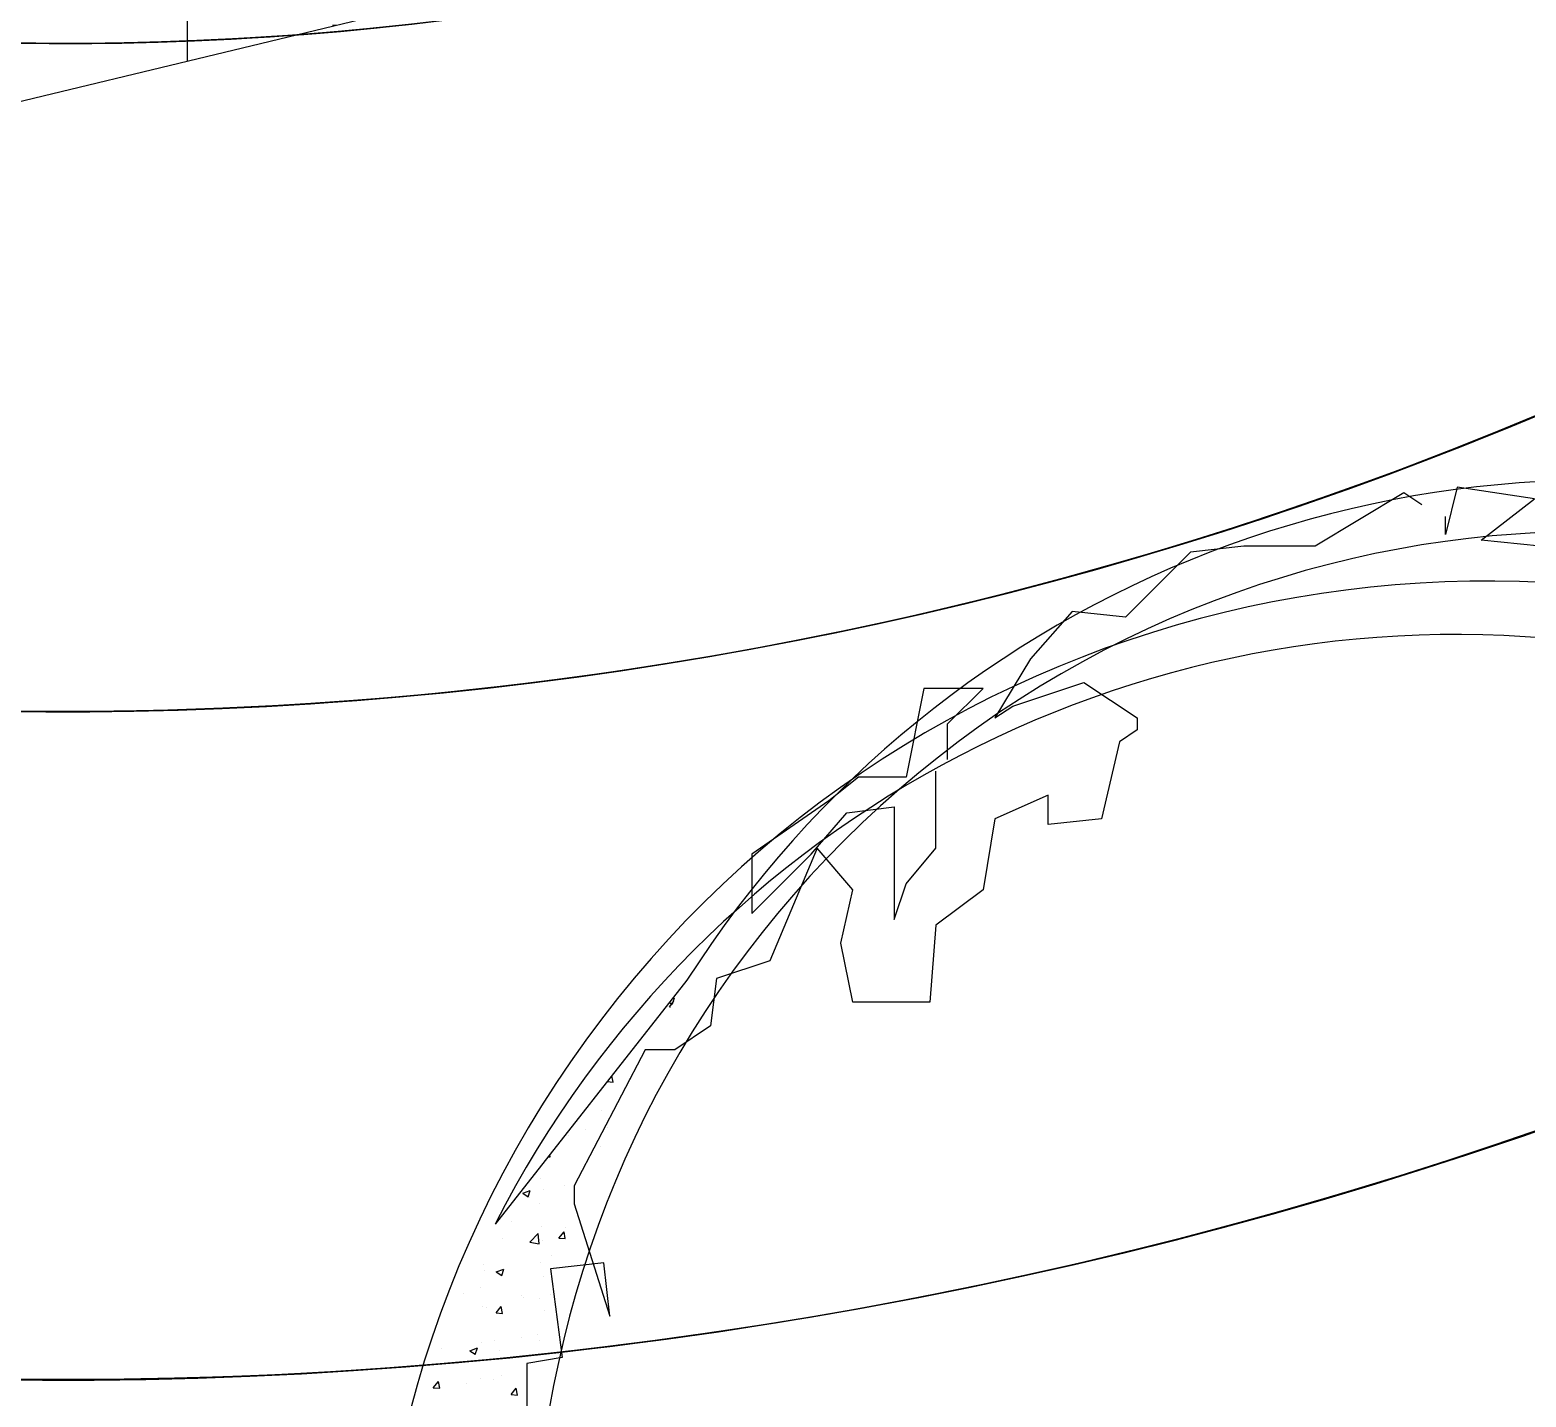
# Model space of a CAD drawing. Extents: x 652 to 897, y 187 to 370.
# Drawn here: x 835.755 to 836.41, y 229.693 to 230.292 of the extents above; entities that cross this region are included whole.
import ezdxf

# ---------------------------------------------------------------- set-up
doc = ezdxf.new("R2010")
doc.units = 0
doc.layers.get('0').update_dxf_attribs({"linetype": 'CONTINUOUS'})
doc.layers.add('40', color=3, linetype='CONTINUOUS')
doc.layers.add('ROAD', color=1, linetype='CONTINUOUS')

# ---------------------------------------------------------------- blocks, each defined once
blk = doc.blocks.new('PLANT90')
for radius, start, end in [(5000, 98.1984, 120.329), (5000, 53.1984, 75.329), (4350, 98.1984, 120.329), (4350, 53.1984, 75.329), (3700, 98.1984, 120.329), (3700, 53.1984, 75.329), (3050, 98.1984, 120.329), (5000, 143.1984, 165.329), (3050, 53.1984, 75.329), (4350, 143.1984, 165.329), (5000, 8.1984, 30.329), (3700, 143.1984, 165.329), (4350, 8.1984, 30.329), (3700, 8.1984, 30.329), (3050, 143.1984, 165.329), (3050, 8.1984, 30.329), (3050, 188.1984, 210.329), (3700, 188.1984, 210.329), (4350, 188.1984, 210.329), (5000, 188.1984, 210.329), (3050, 323.1984, 345.329), (3700, 323.1984, 345.329), (4350, 323.1984, 345.329), (5000, 323.1984, 345.329), (3050, 233.1984, 255.329), (3050, 278.1984, 300.329), (3700, 233.1984, 255.329), (3700, 278.1984, 300.329), (4350, 233.1984, 255.329), (4350, 278.1984, 300.329), (5000, 233.1984, 255.329), (5000, 278.1984, 300.329)]:
    blk.add_arc((121.2, -11.9), radius, start, end)
blk = doc.blocks.new('WH34')
at = {"layer": '40', "color": 3}
for p, q in [((-206.16, 151.77), (-250.31, 95.63)), ((-210.2, 145.7), (-209.15, 146.96)), ((-210.2, 146.64), (-209.59, 146.23)), ((-210.2, 145.7), (-209.92, 145.67)), ((-209.52, 146.34), (-209.05, 147.72)), ((-209.47, 147.56), (-209.05, 147.72)), ((-224.5, 128.45), (-223.17, 128.33)), ((-223.17, 128.33), (-223.44, 129.8)), ((-219.48, 129.05), (-219.48, 129.05)), ((-225.86, 121.9), (-225.86, 121.9)), ((-229.54, 117.39), (-229.54, 117.39)), ((-224.51, 117.8), (-224.51, 117.8)), ((-233.36, 116.01), (-233.36, 116.01)), ((-238.12, 111.14), (-237.63, 111.1)), ((-237.64, 111.09), (-237.73, 111.62)), ((-226.16, 113.58), (-226.16, 113.58)), ((-243.98, 102.73), (-242.23, 103.4)), ((-242.73, 101.89), (-242.23, 103.4)), ((-239.94, 106.15), (-239.94, 106.15)), ((-239.3, 103.5), (-239.3, 103.5)), ((-234.41, 104.62), (-234.41, 104.62)), ((-243.98, 102.73), (-242.73, 101.89)), ((-242.48, 101.82), (-242.48, 101.82)), ((-240.12, 100.38), (-240.12, 100.38)), ((-246.51, 96.29), (-246.51, 96.29)), ((-242.37, 91.43), (-240.43, 93.46)), ((-240.15, 91.08), (-240.43, 93.46)), ((-239.6, 95.17), (-239.6, 95.17)), ((-235.66, 92.42), (-234.46, 93.86)), ((-234.17, 92.29), (-234.46, 93.86)), ((-234.13, 94.89), (-234.13, 94.89)), ((-248.71, 92.39), (-248.71, 92.39)), ((-242.37, 91.43), (-240.15, 91.08)), ((-239.38, 91.91), (-239.38, 91.91)), ((-235.66, 92.42), (-234.17, 92.29)), ((-253.09, 86.43), (-253.09, 86.43)), ((-239.91, 86.85), (-239.91, 86.85)), ((-237.3, 88.51), (-237.3, 88.51)), ((-252.89, 84.98), (-252.89, 84.98)), ((-250.06, 84.6), (-248.31, 85.28)), ((-250.06, 84.6), (-248.81, 83.76)), ((-248.82, 83.76), (-248.31, 85.27)), ((-239.16, 83.64), (-239.16, 83.64)), ((-257.59, 79.7), (-257.59, 79.7)), ((-253.74, 81.14), (-253.74, 81.14)), ((-237.62, 79.47), (-237.62, 79.47)), ((-253.2, 76.65), (-253.2, 76.65)), ((-252.32, 76.34), (-252.32, 76.34)), ((-250.12, 75.19), (-248.92, 76.62)), ((-248.63, 75.05), (-248.92, 76.62)), ((-244.25, 79.13), (-244.25, 79.13)), ((-243.88, 78.64), (-243.88, 78.64)), ((-240.21, 78.53), (-240.21, 78.53)), ((-250.12, 75.19), (-248.63, 75.06)), ((-238.98, 75.78), (-238.98, 75.78)), ((-244.2, 69.61), (-244.2, 69.61)), ((-240.52, 70.21), (-240.52, 70.21)), ((-262.57, 66.99), (-262.57, 66.99)), ((-256.14, 66.47), (-254.39, 67.15)), ((-256.14, 66.47), (-254.9, 65.64)), ((-254.9, 65.63), (-254.39, 67.14)), ((-254.77, 66.22), (-254.77, 66.22)), ((-253.5, 68.33), (-253.5, 68.33)), ((-250.46, 68.78), (-250.46, 68.78)), ((-249.22, 66.43), (-249.22, 66.43)), ((-240.2, 68.72), (-240.2, 68.72)), ((-264.59, 57.95), (-263.38, 59.39)), ((-263.09, 57.82), (-263.38, 59.38)), ((-257.03, 58.92), (-257.03, 58.92)), ((-253.8, 60.01), (-253.8, 60.01)), ((-250.77, 59.75), (-250.77, 59.75)), ((-248.78, 60.73), (-248.78, 60.73)), ((-264.59, 57.95), (-263.09, 57.82)), ((-263.36, 58.23), (-263.36, 58.23)), ((-246.65, 56.38), (-245.45, 57.82)), ((-246.65, 56.38), (-245.16, 56.25)), ((-245.16, 56.25), (-245.45, 57.82))]:
    blk.add_line(p, q, dxfattribs=at)
for points in [[(-36.95, 261.29), (-41.04, 264.02), (-61.52, 251.74), (-68.34, 251.74), (-77.9, 251.74), (-90.18, 250.38), (-105.2, 235.38), (-117.48, 236.74), (-127.04, 225.83), (-135.23, 212.19), (-131.13, 214.91), (-114.75, 220.37), (-102.47, 212.19), (-102.47, 209.46), (-106.56, 206.73), (-110.66, 189), (-122.94, 187.63), (-122.94, 194.45), (-135.23, 189), (-137.96, 172.63), (-148.88, 164.44), (-150.24, 146.71), (-167.99, 146.71), (-170.72, 160.35), (-167.99, 172.63), (-176.18, 182.18), (-187.1, 156.26), (-199.38, 152.17), (-200.75, 141.26), (-208.94, 135.8), (-215.76, 135.8), (-232.14, 104.43), (-232.14, 100.33), (-223.95, 74.42), (-225.32, 86.69), (-237.6, 85.33), (-234.87, 64.87), (-243.06, 63.51), (-243.06, 45.77)], [(-9.64, 251.74), (-23.29, 253.11), (-11.01, 262.66), (-28.76, 265.38), (-31.49, 254.47), (-31.49, 258.56)], [(-146.15, 202.64), (-146.15, 210.82), (-137.96, 219.01), (-151.61, 219.01), (-155.7, 198.55), (-166.62, 198.55), (-173.45, 193.09), (-191.19, 180.81), (-191.19, 167.17), (-177.54, 180.81), (-169.35, 190.36), (-158.43, 191.73), (-158.43, 176.72), (-158.43, 165.81), (-155.7, 173.99), (-148.88, 182.18), (-148.88, 194.45), (-148.88, 199.91)]]:
    blk.add_lwpolyline(points, dxfattribs=at)
for centre, radius, start, end in [((3.62, 18.35), 248.62, 147.5437, 215.7516), ((-28.96, -16.89), 248.31, 153.0525, 227.8925), ((-22.12, -12.48), 256.18, 227.4192, 337.2791), ((2.14, 11.64), 243.54, 214.674, 323.2562)]:
    blk.add_arc(centre, radius, start, end, dxfattribs=at)

msp = doc.modelspace()

# ---------------------------------------------------------------- hatches: boundary and pattern name
h = msp.add_hatch()
h.set_pattern_fill('EARTH', color=3, scale=0.08, style=0)
h.set_pattern_definition([(0, (621.5108, 27.919), (0.508, 0.508), [0.508, -0.508]), (0, (621.5108, 28.1095), (0.508, 0.508), [0.508, -0.508]), (0, (621.5108, 28.3), (0.508, 0.508), [0.508, -0.508]), (90, (621.5743, 28.3635), (-0.508, 0.508), [0.508, -0.508]), (90, (621.7648, 28.3635), (-0.508, 0.508), [0.508, -0.508]), (90, (621.9553, 28.3635), (-0.508, 0.508), [0.508, -0.508])])
edge = h.paths.add_edge_path()
edge.add_line((836.48172, 234.55135), (836.79496, 234.62684))
edge.add_spline(control_points=[(836.79496, 234.62684), (836.76202, 234.68681), (836.68795, 234.81663), (836.52906, 234.92848), (836.44613, 234.90947), (836.41295, 234.89468)], knot_values=[40.856232, 40.856232, 40.856232, 40.856232, 41.009437, 41.154868, 41.257831, 41.257831, 41.257831, 41.257831], degree=3, periodic=0)
edge.add_arc((836.36271, 234.8822), 0.05177, -133.98029, 13.94199, ccw=False)
edge.add_spline(control_points=[(836.32676, 234.84495), (836.30747, 234.83264), (836.24151, 234.79103), (836.17014, 234.77127), (836.12199, 234.7569), (836.12062, 234.75649)], knot_values=[41.348854, 41.348854, 41.348854, 41.348854, 41.410523, 41.559495, 41.563888, 41.563888, 41.563888, 41.563888], degree=3, periodic=0)
edge.add_arc((836.08365, 234.79274), 0.05177, 256.70458, 315.56118, ccw=False)
edge.add_spline(control_points=[(836.07175, 234.74236), (836.06805, 234.74137), (836.06434, 234.74042), (836.06061, 234.73949)], knot_values=[41.616129, 41.616129, 41.616129, 41.616129, 41.627907, 41.627907, 41.627907, 41.627907], degree=3, periodic=0)
edge.add_spline(control_points=[(836.06061, 234.73949), (836.03509, 234.73316), (835.97173, 234.72165), (835.89095, 234.72938), (835.86713, 234.75111)], knot_values=[41.627907, 41.627907, 41.627907, 41.627907, 41.708468, 41.820399, 41.820399, 41.820399, 41.820399], degree=3, periodic=0)
edge.add_line((835.86713, 234.75111), (835.89725, 234.64144))
edge.add_line((835.89725, 234.64144), (835.89414, 234.58682))
edge.add_line((835.89414, 234.58682), (835.98068, 234.62121))
edge.add_arc((835.93105, 234.60647), 0.05177, 16.54376, 26.78117)
edge.add_arc((835.98631, 234.68077), 0.05177, 206.81187, 259.9413, ccw=False)
edge.add_line((835.9401, 234.65742), (836.03594, 234.69552))
edge.add_arc((835.98631, 234.68077), 0.05177, -100.0587, 16.54376, ccw=False)
edge.add_arc((835.93105, 234.60647), 0.05177, -40.94522, 26.78117, ccw=False)
edge.add_line((835.97015, 234.57255), (836.00364, 234.58586))
edge.add_arc((835.95401, 234.57112), 0.05177, -153.18813, 16.54376, ccw=False)
edge.add_line((835.90781, 234.54776), (835.92591, 234.55496))
edge.add_arc((835.93105, 234.60647), 0.05177, 223.09051, 264.30085, ccw=False)
edge.add_line((835.89324, 234.57111), (835.89011, 234.51613))
edge.add_line((835.89011, 234.51613), (835.91173, 234.52473))
edge.add_arc((835.8621, 234.50998), 0.05177, -61.03147, 16.54376, ccw=False)
edge.add_line((835.88718, 234.46469), (835.88684, 234.4588))
edge.add_line((835.88684, 234.4588), (835.89328, 234.43208))
edge.add_line((835.89328, 234.43208), (835.90758, 234.43777))
edge.add_arc((835.85795, 234.42302), 0.05177, -20.53851, 16.54376, ccw=False)
edge.add_line((835.90643, 234.40486), (835.93725, 234.41712))
edge.add_arc((835.88763, 234.40237), 0.05177, -62.52426, 16.54376, ccw=False)
edge.add_line((835.91151, 234.35644), (835.91561, 234.33943))
edge.add_line((835.91561, 234.33943), (835.96821, 234.36034))
edge.add_arc((835.91858, 234.3456), 0.05177, -59.99228, 16.54376, ccw=False)
edge.add_arc((835.9147, 234.29192), 0.03106, 3.50899, 16.54443, ccw=False)
edge.add_line((835.9457, 234.29382), (836.02731, 234.32626))
edge.add_arc((835.97768, 234.31152), 0.05177, -39.57226, 16.54376, ccw=False)
edge.add_line((836.01759, 234.27854), (836.05232, 234.29234))
edge.add_arc((836.08067, 234.30504), 0.03106, 204.11456, 206.81187)
edge.add_line((836.05295, 234.29102), (836.11045, 234.31388))
edge.add_arc((836.08067, 234.30504), 0.03106, -99.75907, 16.54376, ccw=False)
edge.add_arc((836.04531, 234.28208), 0.03106, 244.27747, 345.73044, ccw=False)
edge.add_arc((836.0164, 234.28106), 0.03106, 218.35874, 299.78145, ccw=False)
edge.add_arc((835.97768, 234.31152), 0.05177, 227.47553, 286.09734, ccw=False)
edge.add_line((835.94269, 234.27336), (835.93827, 234.27161))
edge.add_arc((835.9085, 234.26276), 0.03106, -22.39266, 16.54376, ccw=False)
edge.add_arc((835.88603, 234.24316), 0.05177, 5.93074, 8.62922, ccw=False)
edge.add_line((835.93753, 234.24851), (835.9673, 234.12499))
edge.add_line((835.9673, 234.12499), (835.99783, 234.13712))
edge.add_arc((835.9482, 234.12238), 0.05177, 5.57441, 16.54376, ccw=False)
edge.add_line((835.99973, 234.12741), (836.02674, 234.13815))
edge.add_arc((835.97711, 234.12341), 0.05177, -86.656, 16.54376, ccw=False)
edge.add_line((835.98013, 234.07172), (835.99872, 233.9946))
edge.add_line((835.99872, 233.9946), (836.03256, 234.00805))
edge.add_arc((836.06666, 234.047), 0.05177, 206.81187, 228.79825, ccw=False)
edge.add_line((836.02045, 234.02365), (836.11629, 234.06174))
edge.add_arc((836.06666, 234.047), 0.05177, -103.35206, 16.54376, ccw=False)
edge.add_arc((836.00315, 234.00135), 0.05177, 277.02425, 354.77511, ccw=False)
edge.add_line((836.00948, 233.94996), (836.02048, 233.90433))
edge.add_line((836.02048, 233.90433), (836.10618, 233.9384))
edge.add_arc((836.05656, 233.92366), 0.05177, -126.35558, 16.54376, ccw=False)
edge.add_line((836.02587, 233.88197), (836.22354, 233.06179))
edge.add_line((836.22354, 233.06179), (836.80684, 233.20237))
edge.add_line((836.80684, 233.20237), (836.48172, 234.55135))
h.paths.add_polyline_path([(837.76963, 235.11433, -0.110627), (837.75715, 235.12628), (837.76143, 235.1286, -0.05611), (837.75574, 235.13537), (837.76354, 235.13961), (837.74329, 235.22364, -0.23243), (837.70842, 235.224, -0.465286), (837.64821, 235.22976, -0.17384), (837.6268, 235.24569), (837.64014, 235.25293, -0.334406), (837.59528, 235.26873), (837.66449, 235.30629, -0.334406), (837.65329, 235.26006), (837.69602, 235.28325, -0.167607), (837.69796, 235.25755), (837.71704, 235.2679, -0.103389), (837.72028, 235.25205), (837.73457, 235.25981), (837.71727, 235.33158, -0.018764), (837.71554, 235.33399), (837.71656, 235.33454), (837.70049, 235.4012, -0.591051), (837.63147, 235.39541), (837.69374, 235.42921), (837.68658, 235.45892), (836.06061, 235.06703, -0.82009), (835.9619, 235.04324), (835.87054, 235.02123, -0.26866), (835.82326, 234.99986, -0.121109), (835.80249, 234.98644), (835.80723, 234.9692), (835.86607, 234.88601), (835.86279, 234.88471, -0.304721), (835.84557, 234.82959), (835.89725, 234.64144), (835.89414, 234.58682), (835.98068, 234.62121, 0.044699), (835.97727, 234.6298, -0.236065), (835.9401, 234.65742), (836.03594, 234.69552, -0.557751), (835.97727, 234.6298, -0.304426), (835.97015, 234.57255), (836.00364, 234.58586, -0.914181), (835.90781, 234.54776), (835.92591, 234.55496, -0.181777), (835.89324, 234.57111), (835.89011, 234.51613), (835.91173, 234.52473, -0.352034), (835.88718, 234.46469), (835.88684, 234.4588), (835.89328, 234.43208), (835.90758, 234.43777, -0.163229), (835.90643, 234.40486), (835.93725, 234.41712, -0.359372), (835.91151, 234.35644), (835.91561, 234.33943), (835.96821, 234.36034, -0.346946), (835.94448, 234.30077, -0.056939), (835.9457, 234.29382), (836.02731, 234.32626, -0.249866), (836.01759, 234.27854), (836.04617, 234.2899, -0.081374), (836.04744, 234.27994), (836.05778, 234.28405, -0.068611), (836.05295, 234.29102), (836.11045, 234.31388, -0.556038), (836.07541, 234.27442, -0.474049), (836.03182, 234.2541, -0.371016), (835.99204, 234.26178, -0.261514), (835.94269, 234.27336), (835.93827, 234.27161, -0.171546), (835.93722, 234.25093, -0.011775), (835.93753, 234.24851), (835.9673, 234.12499), (835.99783, 234.13712, -0.047899), (835.99973, 234.12741), (836.02674, 234.13815, -0.483418), (835.98013, 234.07172), (835.99872, 233.9946), (836.03256, 234.00805, -0.096229), (836.02045, 234.02365), (836.11629, 234.06174, -0.576744), (836.0547, 233.99663, -0.352896), (836.00948, 233.94996), (836.02048, 233.90433), (836.10618, 233.9384, -0.71923), (836.02587, 233.88197), (836.22354, 233.06179), (836.80684, 233.20237), (836.48172, 234.55135), (837.82717, 234.87562)])
h.paths.add_polyline_path([(836.94742, 232.61908), (836.36413, 232.47849), (836.69506, 231.10541), (835.31845, 230.77363), (835.45903, 230.19033), (837.39071, 230.65589, 0.00061), (837.40527, 230.71941)])
h.paths.add_polyline_path([(833.53029, 229.72548), (834.87573, 230.04975), (834.73515, 230.63305), (832.8064, 230.16819), (833.27211, 228.23592), (833.85541, 228.3765)])
h.paths.add_polyline_path([(833.99599, 227.7932), (833.41269, 227.65262), (833.74363, 226.27954), (832.36702, 225.94776), (832.5076, 225.36446), (834.46751, 225.83682)])
h.paths.add_polyline_path([(830.57885, 224.8996), (831.9243, 225.22387), (831.78372, 225.80717), (829.85497, 225.34232), (830.32068, 223.41004), (830.90398, 223.55063)])

# ---------------------------------------------------------------- linework, layer by layer
msp.add_lwpolyline([(830.62855, 220.79704), (831.51607, 221.01095), (830.57885, 224.8996), (834.46751, 225.83682), (833.53029, 229.72548), (837.41894, 230.6627), (836.48172, 234.55135), (837.82717, 234.87562)])
at = {"layer": 'ROAD'}
msp.add_arc((811.35223, 236.65663), 26.72099, 287.246082, 358.724353, dxfattribs=at)

# ---------------------------------------------------------------- block references
at = {"color": 82, "xscale": 0.001900799721397561, "yscale": 0.001900800016443327, "zscale": 0.0019008}
msp.add_blockref('WH34', (836.43432, 229.58728), dxfattribs=at)
at = {"layer": '40', "xscale": 0.0004499992355374575, "yscale": 0.0004500006325542927, "zscale": 0.00045, "rotation": 125.4357428130346}
msp.add_blockref('PLANT90', (835.79763, 231.61105), dxfattribs=at)

doc.saveas('drawing.dxf')
